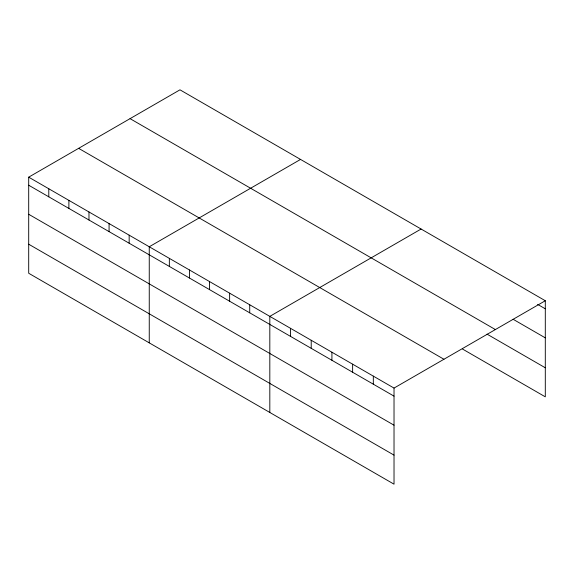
<?xml version="1.0" encoding="UTF-8"?>
<svg xmlns="http://www.w3.org/2000/svg" width="574" height="574" viewBox="0 0 574 574"><rect width="100%" height="100%" fill="white"/><g stroke="black" fill="none" stroke-linecap="round" stroke-linejoin="round"><path stroke-width="0.86" d="M28.7 177.165L394.022 388.081L394.022 484.176L28.7 273.26L28.7 177.165L179.978 89.824L545.3 300.74L545.3 396.835L462.493 349.028M300.532 159.428L149.254 246.763L149.254 342.857M421.086 229.033L269.816 316.367L269.816 412.462M394.022 388.081L545.3 300.74M537.63 304.378L545.3 308.805M513.099 319.259L545.3 337.856M130.054 118.646L495.376 329.562M487.032 334.14L545.3 367.783M78.624 148.343L443.946 359.259M28.7 185.223L394.022 396.139M28.7 214.274L394.022 425.191M28.7 244.208L394.022 455.125M373.322 376.128L373.322 384.185M352.623 364.174L352.623 372.232M331.923 352.221L331.923 360.285M311.216 340.274L311.216 348.332M290.516 328.321L290.516 336.378M249.719 304.765L249.719 312.83M229.629 293.171L229.629 301.228M209.539 281.569L209.539 289.626M189.442 269.967L189.442 278.024M169.352 258.365L169.352 266.422M129.164 235.168L129.164 243.225M109.074 223.566L109.074 231.623M88.977 211.964L88.977 220.021M68.887 200.362L68.887 208.419M48.79 188.76L48.79 196.825"/></g></svg>
